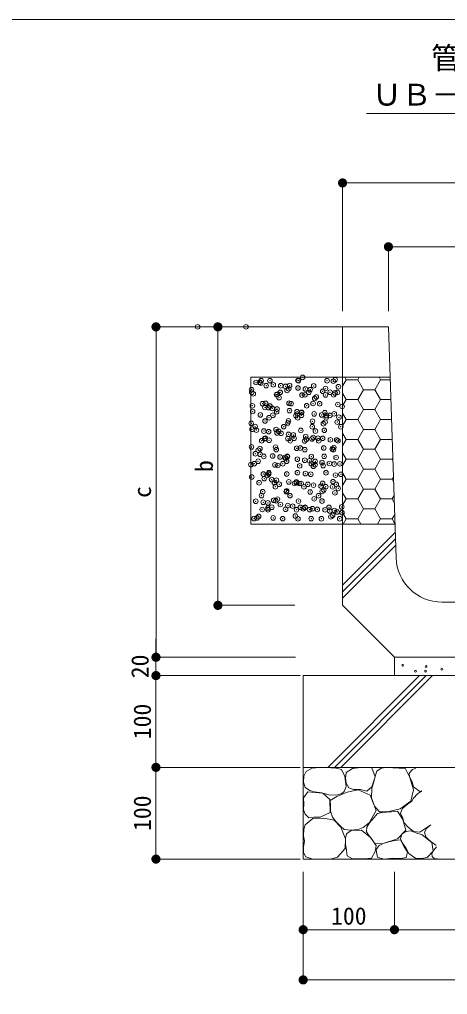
# Model space of a CAD drawing. Units: millimetres at full size, sheet at 1:10; some dimension numbers follow another scale. Extents: x 121 to 2859, y 2322 to 4189.
# Drawn here: x 1490 to 1957, y 3072 to 4134 of the extents above; entities that cross this region are included whole.
import ezdxf
from ezdxf.enums import TextEntityAlignment as Align

# ---------------------------------------------------------------- set-up
doc = ezdxf.new("R2010")
doc.units = ezdxf.units.MM
doc.header["$LTSCALE"] = 10
doc.header["$PDMODE"] = 32
doc.header["$PDSIZE"] = 5
doc.linetypes.add('USER1', pattern=[50, 37.5, -12.5])
for name, color, linetype, lineweight in [('_0-0_', 7, 'Continuous', 13), ('ハッチ', 4, 'Continuous', 13), ('寸法', 1, 'Continuous', 13), ('本体', 7, 'Continuous', 13)]:
    doc.layers.add(name, color=color, linetype=linetype, lineweight=lineweight)
doc.styles.add('ＭＳ ゴシック', font='')
doc.styles.get('ＭＳ ゴシック').set_extended_font_data('MS Gothic')

# ---------------------------------------------------------------- blocks, each defined once
blk = doc.blocks.new('filled_dot')
at = {"color": 0, "linetype": 'Continuous', "lineweight": -2, "const_width": 1.25}
blk.add_lwpolyline([(-0.625, 0, 1), (0.625, 0, 1)], format="xyb", close=True, dxfattribs=at)

msp = doc.modelspace()

# ---------------------------------------------------------------- linework, layer by layer
at = {"layer": '_0-0_', "color": 6}
msp.add_lwpolyline([(2859.3, 4133.99), (121.18, 4133.99), (121.18, 2322.18), (2859.3, 2322.18)], close=True, dxfattribs=at)
at = {"layer": 'ハッチ'}
for p, q in [((1842.64, 3734.55), (1846.61, 3741.43)), ((1846.61, 3741.43), (1845.07, 3744.1)), ((1859.11, 3741.43), (1846.61, 3741.43)), ((1859.11, 3741.43), (1860.66, 3744.1)), ((1865.36, 3730.6), (1859.11, 3741.43)), ((1877.86, 3730.6), (1884.11, 3741.43)), ((1884.11, 3741.43), (1882.57, 3744.1)), ((1894.56, 3741.43), (1884.11, 3741.43)), ((1859.11, 3719.78), (1865.36, 3730.6)), ((1877.86, 3730.6), (1865.36, 3730.6)), ((1884.11, 3719.78), (1877.86, 3730.6)), ((1846.61, 3719.78), (1842.64, 3726.66)), ((1842.64, 3712.9), (1846.61, 3719.78)), ((1859.11, 3719.78), (1846.61, 3719.78)), ((1865.36, 3708.95), (1859.11, 3719.78)), ((1877.86, 3708.95), (1884.11, 3719.78)), ((1895.28, 3719.78), (1884.11, 3719.78)), ((1859.11, 3698.13), (1865.36, 3708.95)), ((1877.86, 3708.95), (1865.36, 3708.95)), ((1884.11, 3698.13), (1877.86, 3708.95)), ((1846.61, 3698.13), (1842.64, 3705.01)), ((1842.64, 3691.25), (1846.61, 3698.13)), ((1859.11, 3698.13), (1846.61, 3698.13)), ((1865.36, 3687.3), (1859.11, 3698.13)), ((1877.86, 3687.3), (1884.11, 3698.13)), ((1896.01, 3698.13), (1884.11, 3698.13)), ((1859.11, 3676.48), (1865.36, 3687.3)), ((1877.86, 3687.3), (1865.36, 3687.3)), ((1884.11, 3676.48), (1877.86, 3687.3)), ((1846.61, 3676.48), (1842.64, 3683.36)), ((1842.64, 3669.6), (1846.61, 3676.48)), ((1859.11, 3676.48), (1846.61, 3676.48)), ((1865.36, 3665.65), (1859.11, 3676.48)), ((1877.86, 3665.65), (1884.11, 3676.48)), ((1896.61, 3676.48), (1884.11, 3676.48)), ((1896.61, 3676.48), (1896.72, 3676.67)), ((1896.73, 3676.26), (1896.61, 3676.48)), ((1859.11, 3654.83), (1865.36, 3665.65)), ((1877.86, 3665.65), (1865.36, 3665.65)), ((1884.11, 3654.83), (1877.86, 3665.65)), ((1846.61, 3654.83), (1842.64, 3661.7)), ((1842.64, 3647.95), (1846.61, 3654.83)), ((1859.11, 3654.83), (1846.61, 3654.83)), ((1865.36, 3644), (1859.11, 3654.83)), ((1877.86, 3644), (1884.11, 3654.83)), ((1896.61, 3654.83), (1884.11, 3654.83)), ((1896.61, 3654.83), (1897.4, 3656.2)), ((1897.5, 3653.29), (1896.61, 3654.83)), ((1859.11, 3633.18), (1865.36, 3644)), ((1877.86, 3644), (1865.36, 3644)), ((1884.11, 3633.18), (1877.86, 3644)), ((1846.61, 3633.18), (1842.64, 3640.05)), ((1896.61, 3633.18), (1898.09, 3635.73)), ((1842.64, 3626.3), (1846.61, 3633.18)), ((1859.11, 3633.18), (1846.61, 3633.18)), ((1865.36, 3622.35), (1859.11, 3633.18)), ((1877.86, 3622.35), (1884.11, 3633.18)), ((1896.61, 3633.18), (1884.11, 3633.18)), ((1898.27, 3630.31), (1896.61, 3633.18)), ((1846.61, 3611.53), (1842.64, 3618.4)), ((1859.11, 3611.53), (1865.36, 3622.35)), ((1877.86, 3622.35), (1865.36, 3622.35)), ((1884.11, 3611.53), (1877.86, 3622.35)), ((1896.61, 3611.53), (1898.77, 3615.26)), ((1842.64, 3604.65), (1846.61, 3611.53)), ((1859.11, 3611.53), (1846.61, 3611.53)), ((1865.36, 3600.7), (1859.11, 3611.53)), ((1877.86, 3600.7), (1884.11, 3611.53)), ((1896.61, 3611.53), (1884.11, 3611.53)), ((1899.03, 3607.33), (1896.61, 3611.53)), ((1846.61, 3589.87), (1842.64, 3596.75)), ((1859.11, 3589.87), (1865.36, 3600.7)), ((1877.86, 3600.7), (1865.36, 3600.7)), ((1884.11, 3589.87), (1877.86, 3600.7)), ((1896.61, 3589.87), (1899.45, 3594.79)), ((1843.28, 3584.1), (1846.61, 3589.87)), ((1859.11, 3589.87), (1846.61, 3589.87)), ((1862.44, 3584.1), (1859.11, 3589.87)), ((1880.78, 3584.1), (1884.11, 3589.87)), ((1896.61, 3589.87), (1884.11, 3589.87)), ((1899.8, 3584.35), (1896.61, 3589.87)), ((1842.64, 3517.53), (1900.11, 3575)), ((1842.64, 3510.46), (1900.34, 3568.16)), ((1826.6, 3319.1), (1926.6, 3419.1)), ((1833.67, 3319.1), (1933.67, 3419.1)), ((1840.74, 3319.1), (1940.74, 3419.1))]:
    msp.add_line(p, q, dxfattribs=at)
at = {"layer": 'ハッチ', "linetype": 'USER1'}
msp.add_line((1842.64, 3503.39), (1900.57, 3561.32), dxfattribs=at)
at = {"layer": 'ハッチ'}
for points in [[(1841.64, 3290.77), (1837.07, 3289.03), (1829.02, 3288.82), (1819.89, 3291.21), (1812.06, 3292.29), (1806.84, 3294.03), (1801.84, 3297.29), (1799.94, 3302.96), (1800.27, 3309.6), (1802.93, 3314.46), (1809.45, 3318.15), (1817.5, 3318.8), (1824.43, 3318.81), (1835.11, 3318.15), (1841.42, 3316.85), (1845.12, 3309.03), (1846.42, 3298.16), (1844.25, 3292.73)], [(1861.66, 3294.8), (1854.57, 3295.05), (1849.51, 3296.82), (1846.47, 3301.88), (1845.96, 3307.19), (1846.47, 3313.52), (1853.3, 3317.82), (1859.63, 3318.57), (1866.58, 3318.9), (1874.57, 3318.57), (1878.11, 3308.71), (1874.57, 3297.83), (1869, 3293.28)], [(1877.6, 3276.84), (1874.31, 3285.95), (1874.57, 3296.32), (1876.84, 3303.4), (1878.61, 3310.48), (1879.88, 3315.03), (1884.69, 3318.32), (1890.2, 3318.94), (1897.34, 3318.57), (1904.43, 3318.07), (1910.76, 3318.07), (1915.82, 3308.2), (1920.12, 3294.55), (1917.09, 3282.15), (1905.44, 3273.81), (1891.52, 3270.77), (1882.92, 3270.52)], [(1859.56, 3251.41), (1851.52, 3250.52), (1844.37, 3251.41), (1840.5, 3254.98), (1835.44, 3260.04), (1831.57, 3264.8), (1829.48, 3271.34), (1829.48, 3277.89), (1829.19, 3282.94), (1836.33, 3287.41), (1847.65, 3292.17), (1859.56, 3294.55), (1872.54, 3288.98), (1879.37, 3272.04), (1871.76, 3258.55), (1865.21, 3253.49)], [(1811.15, 3264.77), (1805.84, 3264.15), (1801.77, 3268.21), (1799.94, 3272.7), (1800.21, 3279.34), (1799.99, 3286.04), (1804.59, 3292.59), (1821.16, 3291.03), (1828.67, 3284.15), (1828.98, 3269.77), (1818.04, 3264.77)], [(1809.04, 3219.47), (1802.61, 3221.52), (1800.03, 3226.16), (1799.92, 3232.36), (1801.06, 3238.76), (1799.84, 3244.53), (1800.29, 3251.65), (1801.83, 3256.51), (1810.33, 3263.46), (1822.17, 3263.72), (1833.5, 3261.4), (1840.71, 3253.94), (1845.86, 3241.33), (1845.6, 3230.79), (1837.11, 3221.27), (1830.41, 3219.47), (1820.37, 3219.21)], [(1873.81, 3241.94), (1871.27, 3244.98), (1868.74, 3248.77), (1869, 3254.08), (1872.03, 3258.63), (1877.1, 3264.45), (1880.64, 3269), (1885.7, 3270.01), (1896.08, 3270.52), (1902.41, 3271.28), (1908.23, 3262.43), (1911.52, 3250.79), (1902.41, 3241.18), (1885.7, 3235.87), (1877.6, 3236.38)], [(1847.02, 3228.68), (1845.85, 3235.44), (1845.85, 3241.97), (1846.78, 3246.64), (1852.15, 3250.37), (1863.35, 3250.6), (1872.92, 3242.67), (1879.22, 3234.05), (1878.29, 3227.28), (1874.32, 3220.05), (1866.15, 3219.36), (1853.32, 3219.59), (1847.48, 3222.62)], [(1911.68, 3231.36), (1908.09, 3236.38), (1905.94, 3241.16), (1907.37, 3246.18), (1911.68, 3249.28), (1917.18, 3250), (1922.68, 3247.61), (1929.38, 3245.7), (1939.9, 3237.1), (1941.33, 3227.78), (1934.88, 3220.84), (1928.66, 3219.65), (1922.68, 3219.89), (1915.03, 3225.39)], [(1879.6, 3226.57), (1879.36, 3229.68), (1882.47, 3233.98), (1887.02, 3236.13), (1893.24, 3238.05), (1899.69, 3239.48), (1905.67, 3239.96), (1909.5, 3233.27), (1913.33, 3226.81), (1912.13, 3220.84), (1906.63, 3219.64), (1897.3, 3220.12), (1887.73, 3219.17), (1880.8, 3221.08)]]:
    msp.add_lwpolyline(points, close=True, dxfattribs=at)
for points in [[(1918.35, 3303.3), (1915.72, 3308.79), (1915.24, 3312.62), (1919.07, 3316.68), (1922.57, 3318.17)], [(1929.08, 3293.35), (1926.96, 3292.78), (1920.02, 3297.8), (1918.35, 3303.3)], [(1914.31, 3253.83), (1909.52, 3258.84), (1908.33, 3263.86), (1905.94, 3269.12), (1908.09, 3274.14), (1913.59, 3278.92), (1918.13, 3282.27), (1920.05, 3285.61), (1924.35, 3290.15), (1927.7, 3292.3), (1929.23, 3292.78)], [(1938.79, 3256.34), (1926.98, 3248.33), (1920.05, 3249.05), (1914.31, 3253.83)], [(1940.4, 3237.25), (1937.14, 3239.91), (1933.58, 3243.32), (1932.09, 3248.51), (1934.02, 3252.51), (1937.58, 3255.33), (1938.82, 3256.21)], [(1946.33, 3219.46), (1942.77, 3219.46), (1940.25, 3221.98), (1940.1, 3224.94), (1942.18, 3228.8), (1945, 3232.35), (1945.07, 3232.4)], [(1944.54, 3234.43), (1944.26, 3234.43), (1940.4, 3237.25)]]:
    msp.add_lwpolyline(points, dxfattribs=at)
for centre in [(1908.18, 3430.3), (1922.13, 3423.78), (1933.21, 3423.78), (1933.65, 3429.12), (1950.97, 3426.07)]:
    msp.add_circle(centre, 1, dxfattribs=at)
for p in [(1748.29, 3738.44), (1752.04, 3738.64), (1753.49, 3737.75), (1753.88, 3740.33), (1763.41, 3740.46), (1793.89, 3740.67), (1794.56, 3740.41), (1799.01, 3744.04), (1825.7, 3740.35), (1832.66, 3739.87), (1834.5, 3741.56), (1743.34, 3730.67), (1743.59, 3727.84), (1759.32, 3735), (1767.08, 3735.96), (1774.74, 3727.78), (1775.21, 3734.89), (1780.41, 3734.21), (1782.1, 3729.86), (1783.94, 3731.55), (1784.9, 3735.12), (1793.99, 3732.42), (1802.12, 3731.35), (1805.88, 3727.72), (1807.33, 3730.66), (1811.07, 3734.79), (1820.91, 3728.87), (1823.96, 3731.89), (1829.04, 3727.8), (1834.25, 3727.12), (1837.02, 3727.67), (1838.08, 3733.81), (1745.2, 3726.08), (1770.52, 3725.09), (1771.37, 3725.74), (1773.4, 3721.89), (1798.38, 3724.77), (1801.66, 3725.04), (1812.16, 3721.09), (1814, 3722.77), (1823.96, 3724.89), (1832.8, 3724.98), (1744.27, 3713.07), (1744.57, 3706.81), (1755.34, 3715.42), (1757.86, 3711.28), (1758.69, 3715.73), (1761.6, 3711.08), (1763.44, 3712.77), (1765.99, 3710.21), (1770.74, 3706.48), (1771.19, 3709.53), (1784.27, 3715.85), (1784.77, 3707.74), (1786.48, 3715.36), (1792.9, 3706.67), (1797.75, 3705.5), (1798.11, 3705.99), (1803.46, 3713.11), (1810.44, 3715.52), (1817.62, 3715.31), (1823.33, 3705.62), (1837.45, 3714.54), (1842.22, 3712.31), (1752.9, 3703.11), (1758.06, 3696.46), (1762.44, 3700.05), (1766.66, 3702.74), (1783.64, 3696.58), (1791.66, 3702.3), (1793.51, 3703.99), (1793.58, 3699.99), (1797.8, 3702.68), (1809.81, 3696.25), (1811.69, 3704.2), (1819.82, 3703.13), (1823.57, 3695.22), (1824.73, 3699.94), (1825.03, 3702.44), (1828.94, 3702.62), (1833.52, 3704.34), (1836.82, 3695.28), (1838.61, 3700.65), (1742.95, 3693.99), (1743.94, 3687.54), (1747.26, 3690.38), (1748.64, 3686.61), (1756.77, 3685.54), (1761.97, 3684.85), (1770.11, 3687.21), (1773.01, 3685.21), (1778.4, 3690.32), (1782.96, 3694.33), (1797.12, 3686.23), (1809.54, 3690.27), (1813.02, 3685.55), (1821.72, 3693.53), (1822.7, 3686.36), (1840.69, 3690.21), (1754.37, 3675.01), (1757.43, 3677.19), (1758.58, 3677.7), (1762.47, 3675.55), (1771.17, 3683.52), (1775.55, 3683.06), (1783.01, 3677.31), (1783.68, 3681.99), (1785.51, 3674.95), (1788.89, 3681.31), (1789.73, 3677.64), (1801.23, 3674.75), (1802.47, 3679.52), (1803.07, 3676.43), (1809.18, 3676.98), (1810.6, 3678.45), (1815.81, 3677.76), (1816.65, 3674.9), (1820.87, 3677.58), (1829.39, 3675.98), (1836.19, 3676.01), (1837.52, 3674.91), (1743.31, 3668.27), (1750.67, 3664.74), (1752.51, 3666.43), (1769.48, 3667.94), (1770.33, 3665.28), (1792.53, 3666.77), (1796.49, 3666.97), (1801.47, 3665.23), (1822.07, 3667.09), (1831.29, 3665.97), (1832.61, 3665.17), (1833.13, 3667.66), (1747.55, 3660.86), (1750.51, 3652.66), (1752.75, 3660.17), (1756.8, 3657.92), (1766.33, 3658.39), (1774.46, 3657.32), (1779.67, 3656.63), (1780.73, 3655.96), (1781.65, 3652.6), (1782.38, 3658.05), (1782.57, 3657.65), (1793.25, 3654.84), (1801.38, 3653.77), (1806.59, 3653.09), (1808.55, 3657.71), (1812.79, 3652.54), (1822.59, 3658), (1835.56, 3656.74), (1742.68, 3649), (1746.29, 3649.97), (1768.85, 3648.67), (1772.03, 3647.99), (1777.43, 3649.91), (1795.86, 3647.7), (1808.57, 3649.86), (1810.79, 3647.19), (1812.64, 3648.88), (1820.17, 3651.3), (1821.44, 3647.82), (1828.3, 3650.23), (1833.5, 3649.54), (1839.71, 3649.8), (1743.53, 3635.5), (1756.17, 3638.66), (1757.11, 3633.71), (1760.24, 3637.18), (1762.08, 3638.87), (1762.25, 3640.24), (1765.24, 3632.64), (1770.45, 3631.95), (1781.75, 3638.78), (1793.39, 3640.18), (1802.09, 3639.22), (1807.92, 3638.44), (1824.53, 3640.13), (1834.93, 3637.47), (1840.85, 3638.41), (1751.54, 3629.21), (1768.22, 3629.4), (1769.36, 3624.87), (1773.57, 3627.56), (1781.6, 3620.43), (1784.03, 3630.16), (1790.3, 3628.41), (1792.14, 3630.09), (1792.16, 3629.09), (1795.23, 3628.43), (1797.37, 3628.41), (1800.5, 3624.81), (1804.71, 3627.5), (1810.95, 3626.62), (1819.08, 3625.55), (1820.81, 3628.55), (1822.2, 3621.32), (1824.28, 3624.86), (1831.64, 3624.76), (1832.15, 3630.44), (1835.86, 3627.44), (1837.87, 3623.08), (1754.17, 3615.2), (1755.54, 3619.39), (1767.59, 3610.13), (1769.8, 3609.62), (1771.64, 3611.31), (1781.12, 3619.51), (1785.32, 3615.14), (1807.29, 3619.18), (1811.66, 3611.66), (1816.46, 3615.09), (1820.36, 3619.63), (1834.3, 3618.2), (1747.89, 3609.03), (1754.91, 3600.12), (1756.02, 3607.96), (1761.1, 3601.65), (1761.23, 3607.27), (1761.28, 3599.83), (1765.5, 3602.52), (1774.81, 3605.49), (1780.49, 3600.24), (1782.94, 3604.42), (1788.15, 3603.73), (1792.42, 3599.77), (1794.6, 3609.16), (1796.64, 3602.46), (1799.86, 3600.85), (1801.7, 3602.54), (1801.73, 3601.94), (1806.66, 3599.91), (1809.86, 3600.87), (1815.06, 3600.19), (1820.18, 3609.28), (1823.56, 3599.72), (1827.78, 3602.4), (1841.72, 3602.88), (1746.1, 3590.16), (1749.3, 3590.84), (1751.15, 3592.53), (1766.97, 3590.87), (1777.24, 3590.1), (1791.16, 3592.88), (1793.97, 3589.89), (1808.38, 3590.05), (1819.55, 3590.02), (1828.65, 3598.4), (1829.92, 3592.07), (1831.77, 3593.76), (1833.67, 3598.93), (1836.78, 3597.33), (1839.52, 3589.99), (1841.98, 3596.64)]:
    msp.add_point(p, dxfattribs=at)
at = {"layer": '寸法', "color": 3}
msp.add_line((1868.64, 4031.52), (2238.48, 4031.52), dxfattribs=at)
at = {"layer": '寸法'}
for p, q in [((1842.64, 3955.89), (2242.64, 3955.89)), ((1842.64, 3816.06), (1842.64, 3955.89)), ((1892.64, 3886.35), (2192.64, 3886.35)), ((1892.64, 3816.06), (1892.64, 3886.35)), ((1639.15, 3799.1), (1639.15, 3439.1)), ((1732.43, 3799.1), (1639.15, 3799.1)), ((1706.68, 3799.1), (1706.68, 3495.67)), ((1732.43, 3799.1), (1706.68, 3799.1)), ((1790.49, 3495.67), (1706.68, 3495.67)), ((1639.1, 3459.1), (1639.1, 3399.1)), ((1789.37, 3439.1), (1639.1, 3439.1)), ((1791.16, 3439.1), (1639.15, 3439.1)), ((1789.37, 3419.1), (1639.1, 3419.1)), ((1639.1, 3419.1), (1639.1, 3319.1)), ((1796.22, 3419.1), (1639.1, 3419.1)), ((1796.22, 3319.1), (1639.1, 3319.1)), ((1639.1, 3319.1), (1639.1, 3219.1)), ((1796.22, 3319.1), (1639.1, 3319.1)), ((1796.22, 3219.1), (1639.1, 3219.1)), ((1799.64, 3205.44), (1799.64, 3087.5)), ((1799.64, 3205.44), (1799.64, 3142.22)), ((1899.21, 3205.44), (1899.21, 3142.22)), ((1899.21, 3205.44), (1899.21, 3142.22)), ((1799.64, 3142.22), (1899.21, 3142.22)), ((1899.21, 3142.22), (2186.07, 3142.22)), ((1799.64, 3087.5), (2285.64, 3087.5))]:
    msp.add_line(p, q, dxfattribs=at)
at = {"layer": '本体'}
for p, q in [((1842.64, 3799.1), (1647.7, 3799.1)), ((1798, 3799.1), (1684.51, 3799.1)), ((1795.98, 3799.1), (1737.2, 3799.1)), ((1842.64, 3495.67), (1842.64, 3799.1)), ((1842.64, 3799.1), (1892.64, 3799.1)), ((1901.03, 3547.44), (1892.64, 3799.1)), ((1842.64, 3744.1), (1742.64, 3744.1)), ((1742.64, 3584.1), (1742.64, 3744.1)), ((1842.64, 3744.1), (1894.47, 3744.1)), ((1842.64, 3584.1), (1742.64, 3584.1)), ((1842.64, 3584.1), (1899.81, 3584.1)), ((1842.64, 3495.67), (1899.21, 3439.1)), ((2134.28, 3499.1), (1951, 3499.1)), ((2186.07, 3439.1), (1899.21, 3439.1)), ((1899.21, 3439.1), (1899.21, 3419.1)), ((1799.64, 3419.1), (2285.64, 3419.1)), ((1799.64, 3419.1), (1799.64, 3319.1)), ((2285.64, 3319.1), (1799.64, 3319.1)), ((1799.64, 3319.1), (1799.64, 3219.1)), ((2285.64, 3219.1), (1799.64, 3219.1))]:
    msp.add_line(p, q, dxfattribs=at)
msp.add_arc((1951, 3549.1), 50, 181.90917, 270, dxfattribs=at)
for p in [(1684.51, 3799.1), (1737.2, 3799.1)]:
    msp.add_point(p, dxfattribs=at)

# ---------------------------------------------------------------- block references
at = {"layer": '寸法', "xscale": 4, "yscale": 4}
for p in [(1842.64, 3955.89), (1892.64, 3886.35), (1799.64, 3142.22), (1899.21, 3142.22), (1799.64, 3087.5)]:
    msp.add_blockref('filled_dot', p, dxfattribs=at)
for p, rotation in [((1639.15, 3799.1), 270), ((1706.68, 3799.1), 270), ((1706.68, 3495.67), 90), ((1639.1, 3439.1), 90), ((1639.15, 3439.1), 90), ((1639.1, 3419.1), 270), ((1639.1, 3419.1), 270), ((1639.1, 3319.1), 90), ((1639.1, 3319.1), 270), ((1639.1, 3219.1), 90), ((1899.21, 3142.22), 180)]:
    msp.add_blockref('filled_dot', p, dxfattribs=dict(at, rotation=rotation))

# ---------------------------------------------------------------- texts
at = {"layer": '寸法', "color": 3, "style": 'ＭＳ ゴシック'}
for s, p in [('管理車両通行用', (1939.15, 4073.08)), ('ＵＢ－１８～３６－Ｔ２', (1874.78, 4033.11))]:
    msp.add_text(s, height=23.74, dxfattribs=at).set_placement(p, align=Align.BOTTOM_LEFT)
at = {"layer": '寸法', "style": 'ＭＳ ゴシック'}
for s, p in [('b', (1691.68, 3647.39)), ('c', (1624.15, 3619.1)), ('20', (1621.6, 3429.1)), ('100', (1624.1, 3369.1)), ('100', (1624.1, 3269.1))]:
    msp.add_text(s, height=18.99, rotation=90, dxfattribs=at).set_placement(p, align=Align.MIDDLE_CENTER)
msp.add_text('100', height=18.99, dxfattribs=at).set_placement((1849.42, 3157.22), align=Align.MIDDLE_CENTER)

doc.saveas('drawing.dxf')
